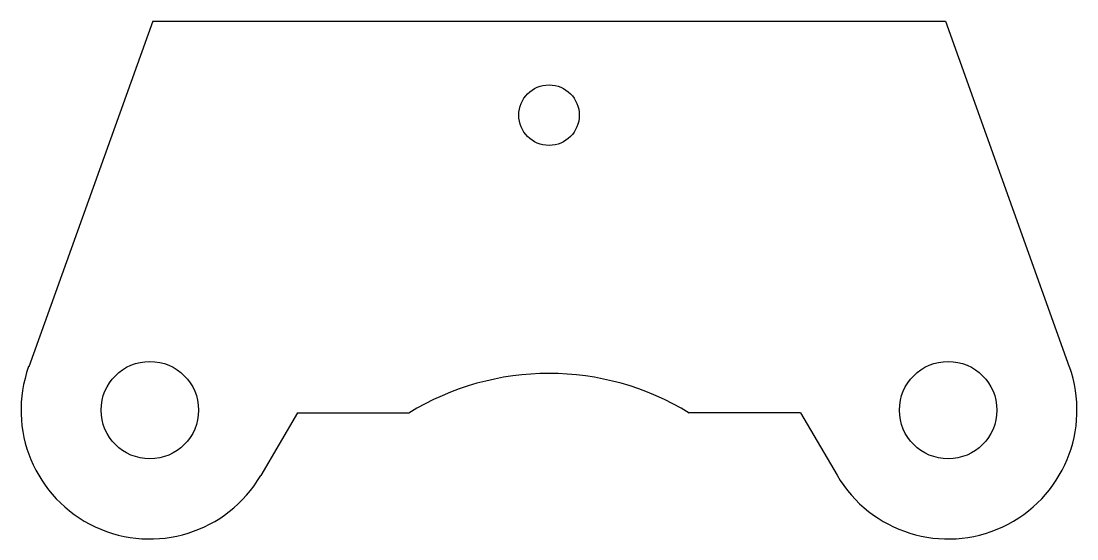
# Model space of a CAD drawing. Header units: millimetres. Extents: x 96 to 201, y 161 to 213.
import ezdxf

# ---------------------------------------------------------------- set-up
doc = ezdxf.new("R2010")
doc.units = ezdxf.units.MM

msp = doc.modelspace()

# ---------------------------------------------------------------- linework, layer by layer
for p, q in [((109.37, 212.51), (97.08, 178.25)), ((109.37, 212.51), (187.97, 212.51)), ((187.97, 212.51), (200.25, 178.25)), ((123.73, 173.66), (120.1, 167.47)), ((123.73, 173.66), (134.76, 173.66)), ((173.6, 173.66), (162.57, 173.66)), ((173.6, 173.66), (177.22, 167.48))]:
    msp.add_line(p, q)
for centre, radius in [((148.67, 203.19), 3), ((109.09, 173.94), 4.83), ((188.24, 173.94), 4.83)]:
    msp.add_circle(centre, radius)
for centre, radius, start, end in [((109.09, 173.94), 12.77, 160.2652, 329.5694), ((188.24, 173.94), 12.77, 210.3826, 19.7243), ((148.67, 151), 26.58, 58.4587, 121.5413)]:
    msp.add_arc(centre, radius, start, end)

doc.saveas('drawing.dxf')
